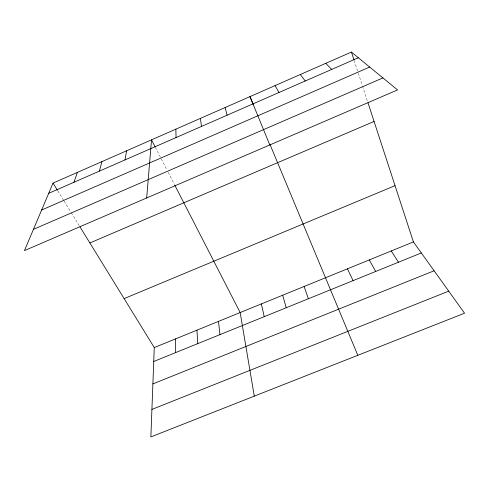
<?xml version="1.0" encoding="UTF-8"?>
<svg xmlns="http://www.w3.org/2000/svg" width="489" height="489" viewBox="0 0 489 489"><rect width="100%" height="100%" fill="white"/><g stroke="black" fill="none" stroke-linecap="round" stroke-linejoin="round"><path stroke-width="0.37" stroke-dasharray="2.44 1.83" d="M57.8 190.838L63.759 200.521M64.157 201.168L70.893 212.11M71.29 212.752L79.206 225.618M155.355 147.317L160.93 158.179M161.278 158.858L166.841 169.689M168.228 172.397L174.475 184.567M354.183 60.532L358.101 72.519M358.327 73.222L362.312 85.434M362.551 86.156L367.502 101.315"/><path stroke-width="0.73" d="M79.994 226.902L154.267 347.569L150.869 436.928L464.55 313.211L413.419 241.927L367.972 102.751M146.682 197.972L151.523 139.848L155.007 146.639M124.97 159.927L126.62 150.783M99.353 171.144L101.908 161.633M73.931 182.275L77.384 172.403M53.032 183.094L24.45 250.612L397.557 89.927L351.42 52.072L53.032 183.094L57.402 190.197M48.704 193.32L358.339 57.751M41.638 210.007L369.69 67.06M33.454 229.347L382.918 77.916M89.878 242.96L374.079 121.449M124.127 298.602L395.045 185.655M154.267 347.569L413.419 241.927M153.735 361.481L421.329 252.947M152.886 383.902L434.11 270.772M151.914 409.421L448.725 291.151M325.778 63.332L331.689 69.42M300.325 74.505L305.246 80.997M391.273 250.949L398.437 262.232M275.062 85.599L279.005 92.482M369.274 259.922L375.699 271.456M174.817 185.245L240.166 312.55L254.292 396.139M347.41 268.834L353.113 280.619M253.168 104.218L249.989 96.614L269.794 144.952M269.879 144.188L357.807 355.314M304.109 286.487L308.376 298.761M351.42 52.072L353.957 59.829M282.66 295.228L286.23 307.746M225.099 107.543L227.128 115.196M261.346 303.92L264.225 316.67M200.392 118.393L201.486 126.425M218.485 321.389L219.983 334.61M196.939 330.173L197.758 343.626M175.869 129.157L176.046 137.568M175.539 338.895L175.673 352.581"/></g></svg>
